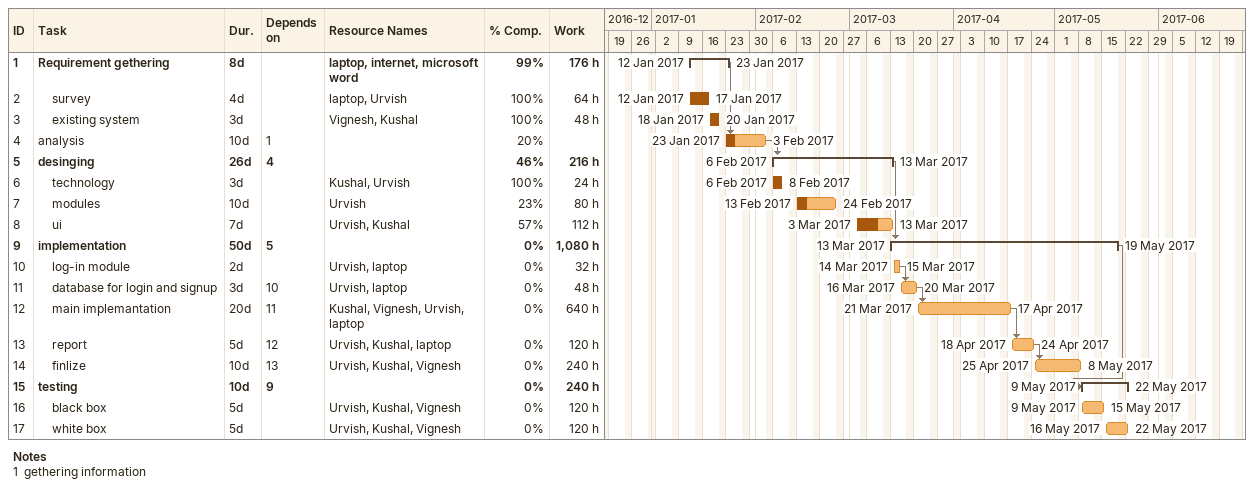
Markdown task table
| ID | Level | Task | Duration | Start | Finish | Predecessors | Resources | % complete | Work (h) |
|---|---|---|---|---|---|---|---|---|---|
| 1 | 1 | **Requirement gethering** | 8d | 2017-01-12 | 2017-01-23 |  | laptop, internet, microsoft word | 99 | 176 |
| 2 | 2 | survey | 4d | 2017-01-12 | 2017-01-17 |  | laptop, Urvish | 100 | 64 |
| 3 | 2 | existing system | 3d | 2017-01-18 | 2017-01-20 |  | Vignesh, Kushal | 100 | 48 |
| 4 | 1 | analysis | 10d | 2017-01-23 | 2017-02-03 | 1 |  | 20 |  |
| 5 | 1 | **desinging** | 26d | 2017-02-06 | 2017-03-13 | 4 |  | 46 | 216 |
| 6 | 2 | technology | 3d | 2017-02-06 | 2017-02-08 |  | Kushal, Urvish | 100 | 24 |
| 7 | 2 | modules | 10d | 2017-02-13 | 2017-02-24 |  | Urvish | 23 | 80 |
| 8 | 2 | ui | 7d | 2017-03-03 | 2017-03-13 |  | Urvish, Kushal | 57 | 112 |
| 9 | 1 | **implementation** | 50d | 2017-03-13 | 2017-05-19 | 5 |  | 0 | 1080 |
| 10 | 2 | log-in module | 2d | 2017-03-14 | 2017-03-15 |  | Urvish, laptop | 0 | 32 |
| 11 | 2 | database for login and signup | 3d | 2017-03-16 | 2017-03-20 | 10 | Urvish, laptop | 0 | 48 |
| 12 | 2 | main implemantation | 20d | 2017-03-21 | 2017-04-17 | 11 | Kushal, Vignesh, Urvish, laptop | 0 | 640 |
| 13 | 2 | report | 5d | 2017-04-18 | 2017-04-24 | 12 | Urvish, Kushal, laptop | 0 | 120 |
| 14 | 2 | finlize | 10d | 2017-04-25 | 2017-05-08 | 13 | Urvish, Kushal, Vignesh | 0 | 240 |
| 15 | 1 | **testing** | 10d | 2017-05-09 | 2017-05-22 | 9 |  | 0 | 240 |
| 16 | 2 | black box | 5d | 2017-05-09 | 2017-05-15 |  | Urvish, Kushal, Vignesh | 0 | 120 |
| 17 | 2 | white box | 5d | 2017-05-16 | 2017-05-22 |  | Urvish, Kushal, Vignesh | 0 | 120 |

Notes
- 1: gethering information
